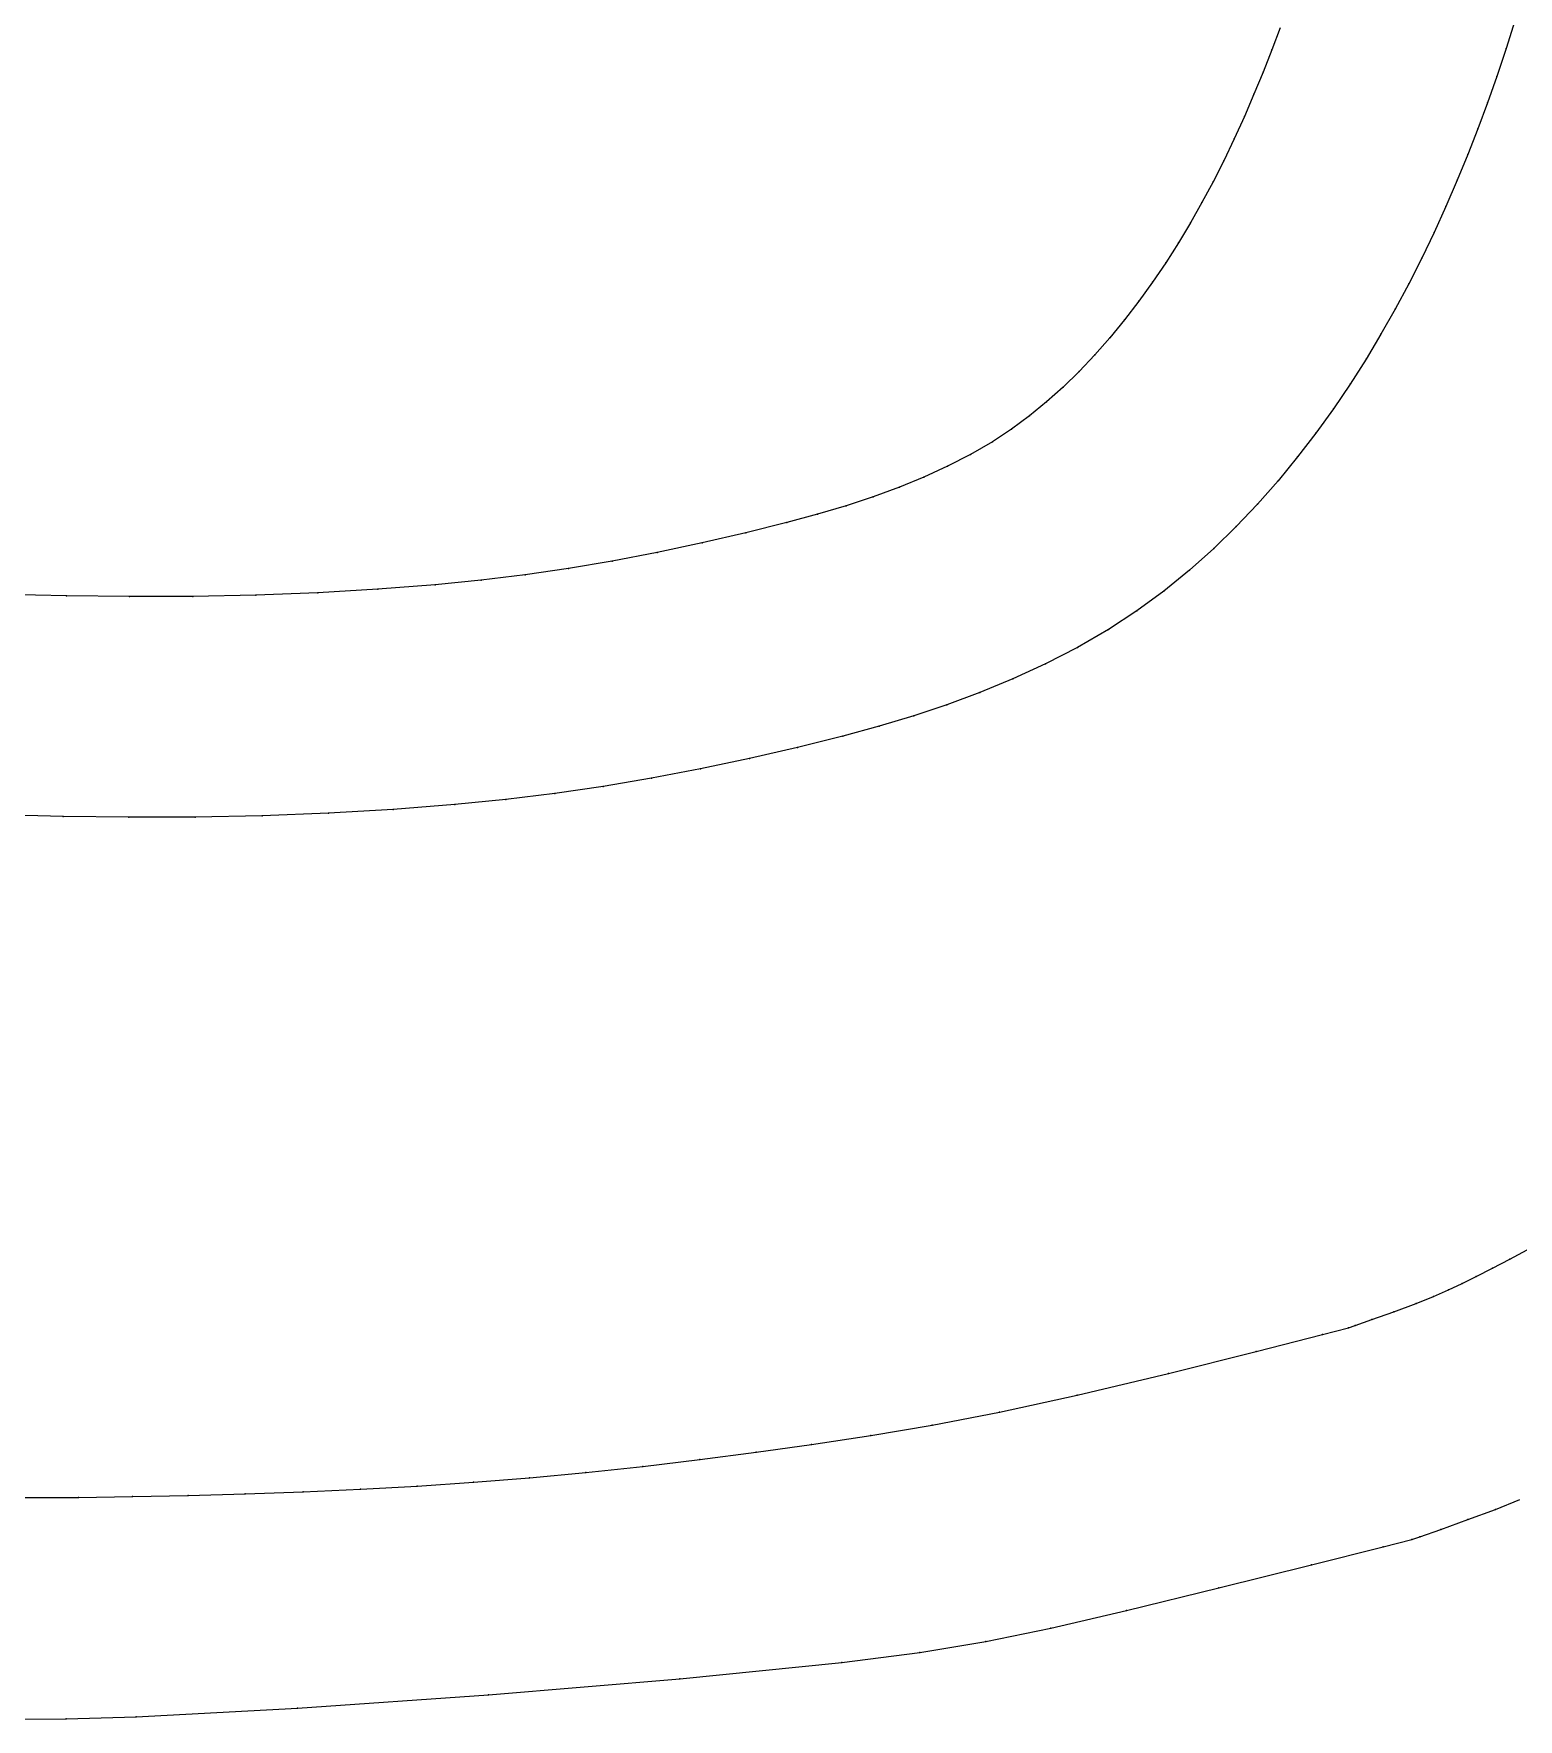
# Model space of a CAD drawing. Extents: x 50 to 2594, y 47 to 2136.
# Drawn here: x 2434.8 to 2488.6, y 1359.1 to 1420.2 of the extents above; entities that cross this region are included whole.
import ezdxf

# ---------------------------------------------------------------- set-up
doc = ezdxf.new("R2010")
doc.units = 0

# ---------------------------------------------------------------- blocks, each defined once
blk = doc.blocks.new('837.CUELLO_XS')
at = {"layer": '1'}
for points in [[(2479.948, 1420.424), (2479.648, 1419.619), (2479.334, 1418.82), (2479.002, 1418.015), (2478.653, 1417.205), (2478.286, 1416.398), (2477.906, 1415.602), (2477.518, 1414.837), (2477.117, 1414.087), (2476.698, 1413.351), (2476.262, 1412.625), (2475.805, 1411.908), (2475.327, 1411.201), (2474.829, 1410.509), (2474.311, 1409.834), (2473.781, 1409.188), (2473.232, 1408.565), (2472.666, 1407.967), (2472.081, 1407.396), (2471.486, 1406.86), (2470.866, 1406.353), (2470.214, 1405.874), (2469.524, 1405.421), (2468.73, 1404.962), (2467.895, 1404.534), (2467.03, 1404.138), (2466.148, 1403.775), (2465.195, 1403.422), (2464.214, 1403.097), (2463.181, 1402.79), (2462.072, 1402.488), (2460.584, 1402.116), (2458.999, 1401.751), (2457.367, 1401.406), (2455.74, 1401.093), (2454.154, 1400.823), (2452.583, 1400.594), (2450.984, 1400.399), (2449.315, 1400.233), (2447.245, 1400.071), (2445.064, 1399.945), (2442.814, 1399.856), (2440.536, 1399.809), (2438.234, 1399.804), (2435.956, 1399.834), (2433.71, 1399.887)], [(2433.84, 1359.112), (2435.937, 1359.124), (2438.485, 1359.2), (2444.332, 1359.514), (2451.253, 1360.003), (2458.184, 1360.584), (2464.06, 1361.174), (2466.892, 1361.533), (2469.277, 1361.926), (2471.635, 1362.414), (2474.386, 1363.061), (2477.728, 1363.88), (2481.088, 1364.716), (2483.681, 1365.366), (2484.72, 1365.627), (2485.019, 1365.731), (2485.771, 1365.995), (2486.758, 1366.349), (2487.762, 1366.722), (2488.644, 1367.073)]]:
    blk.add_lwpolyline(points, dxfattribs=at)
at = {"layer": '14'}
for points in [[(2488.524, 1420.872), (2488.145, 1419.669), (2487.809, 1418.661), (2487.47, 1417.699), (2487.121, 1416.763), (2486.757, 1415.835), (2486.369, 1414.895), (2485.961, 1413.95), (2485.532, 1413.006), (2485.083, 1412.069), (2484.612, 1411.138), (2484.12, 1410.22), (2483.604, 1409.313), (2483.064, 1408.415), (2482.486, 1407.508), (2481.88, 1406.613), (2481.245, 1405.731), (2480.581, 1404.866), (2479.874, 1404.003), (2479.134, 1403.162), (2478.358, 1402.344), (2477.545, 1401.552), (2476.662, 1400.762), (2475.733, 1400.006), (2474.756, 1399.289), (2473.728, 1398.615), (2472.607, 1397.964), (2471.444, 1397.365), (2470.258, 1396.819), (2469.066, 1396.326), (2467.874, 1395.883), (2466.666, 1395.482), (2465.415, 1395.108), (2464.096, 1394.749), (2462.449, 1394.336), (2460.715, 1393.936), (2458.939, 1393.561), (2457.165, 1393.221), (2455.409, 1392.923), (2453.66, 1392.668), (2451.88, 1392.45), (2450.029, 1392.265), (2447.792, 1392.089), (2445.452, 1391.953), (2443.047, 1391.859), (2440.619, 1391.81), (2438.212, 1391.806), (2435.838, 1391.838), (2433.518, 1391.892)], [(2434.425, 1367.146), (2436.391, 1367.155), (2438.348, 1367.182), (2440.367, 1367.224), (2442.436, 1367.282), (2444.529, 1367.358), (2446.617, 1367.452), (2448.671, 1367.567), (2450.708, 1367.704), (2452.74, 1367.867), (2454.78, 1368.058), (2456.844, 1368.28), (2458.909, 1368.526), (2460.955, 1368.793), (2462.962, 1369.073), (2465.111, 1369.396), (2467.337, 1369.772), (2469.783, 1370.245), (2472.597, 1370.858), (2475.901, 1371.645), (2479.085, 1372.439), (2481.484, 1373.054), (2482.431, 1373.3), (2482.672, 1373.384), (2483.277, 1373.597), (2484.072, 1373.883), (2484.882, 1374.186), (2485.51, 1374.437), (2486.052, 1374.673), (2486.553, 1374.907), (2487.058, 1375.158), (2487.649, 1375.459), (2488.273, 1375.787), (2488.905, 1376.13)]]:
    blk.add_lwpolyline(points, dxfattribs=at)
at = {"layer": '2'}
for p in [(2482.431, 1373.3), (2484.72, 1365.627)]:
    blk.add_point(p, dxfattribs=at)
at = {"layer": '3'}
for p in [(2479.648, 1419.619), (2488.145, 1419.669), (2479.334, 1418.82), (2487.809, 1418.661), (2479.002, 1418.015), (2487.47, 1417.699), (2478.653, 1417.205), (2478.286, 1416.398), (2487.121, 1416.763), (2486.757, 1415.835), (2477.906, 1415.602), (2477.518, 1414.837), (2486.369, 1414.895), (2477.117, 1414.087), (2485.961, 1413.95), (2476.698, 1413.351), (2476.262, 1412.625), (2485.532, 1413.006), (2485.083, 1412.069), (2475.805, 1411.908), (2475.327, 1411.201), (2484.612, 1411.138), (2474.829, 1410.509), (2484.12, 1410.22), (2474.311, 1409.834), (2473.781, 1409.188), (2483.604, 1409.313), (2473.232, 1408.565), (2483.064, 1408.415), (2472.666, 1407.967), (2472.081, 1407.396), (2482.486, 1407.508), (2471.486, 1406.86), (2481.88, 1406.613), (2470.214, 1405.874), (2470.866, 1406.353), (2469.524, 1405.421), (2481.245, 1405.731), (2468.73, 1404.962), (2480.581, 1404.866), (2467.03, 1404.138), (2467.895, 1404.534), (2479.874, 1404.003), (2465.195, 1403.422), (2466.148, 1403.775), (2463.181, 1402.79), (2464.214, 1403.097), (2479.134, 1403.162), (2462.072, 1402.488), (2478.358, 1402.344), (2458.999, 1401.751), (2460.584, 1402.116), (2455.74, 1401.093), (2457.367, 1401.406), (2477.545, 1401.552), (2450.984, 1400.399), (2452.583, 1400.594), (2454.154, 1400.823), (2476.662, 1400.762), (2435.956, 1399.834), (2438.234, 1399.804), (2440.536, 1399.809), (2442.814, 1399.856), (2445.064, 1399.945), (2447.245, 1400.071), (2449.315, 1400.233), (2475.733, 1400.006), (2474.756, 1399.289), (2473.728, 1398.615), (2472.607, 1397.964), (2471.444, 1397.365), (2470.258, 1396.819), (2469.066, 1396.326), (2466.666, 1395.482), (2467.874, 1395.883), (2465.415, 1395.108), (2462.449, 1394.336), (2464.096, 1394.749), (2460.715, 1393.936), (2457.165, 1393.221), (2458.939, 1393.561), (2451.88, 1392.45), (2453.66, 1392.668), (2455.409, 1392.923), (2435.838, 1391.838), (2438.212, 1391.806), (2440.619, 1391.81), (2443.047, 1391.859), (2445.452, 1391.953), (2447.792, 1392.089), (2450.029, 1392.265), (2487.649, 1375.459), (2488.273, 1375.787), (2486.052, 1374.673), (2486.553, 1374.907), (2487.058, 1375.158), (2484.882, 1374.186), (2485.51, 1374.437), (2483.277, 1373.597), (2484.072, 1373.883), (2481.484, 1373.054), (2482.672, 1373.384), (2479.085, 1372.439), (2475.901, 1371.645), (2472.597, 1370.858), (2469.783, 1370.245), (2465.111, 1369.396), (2467.337, 1369.772), (2460.955, 1368.793), (2462.962, 1369.073), (2454.78, 1368.058), (2456.844, 1368.28), (2458.909, 1368.526), (2444.529, 1367.358), (2446.617, 1367.452), (2448.671, 1367.567), (2450.708, 1367.704), (2452.74, 1367.867), (2436.391, 1367.155), (2438.348, 1367.182), (2440.367, 1367.224), (2442.436, 1367.282), (2486.758, 1366.349), (2487.762, 1366.722), (2485.019, 1365.731), (2485.771, 1365.995), (2483.681, 1365.366), (2481.088, 1364.716), (2477.728, 1363.88), (2474.386, 1363.061), (2469.277, 1361.926), (2471.635, 1362.414), (2466.892, 1361.533), (2464.06, 1361.174), (2458.184, 1360.584), (2444.332, 1359.514), (2451.253, 1360.003), (2435.937, 1359.124), (2438.485, 1359.2)]:
    blk.add_point(p, dxfattribs=at)
at = {"layer": '4'}
for p in [(2482.431, 1373.3, 5), (2484.72, 1365.627, 5)]:
    blk.add_point(p, dxfattribs=at)
blk = doc.blocks.new('837.CUELLO_S')
at = {"layer": '1'}
for points in [[(2479.948, 1420.424), (2479.648, 1419.619), (2479.334, 1418.82), (2479.002, 1418.015), (2478.653, 1417.205), (2478.286, 1416.398), (2477.906, 1415.602), (2477.518, 1414.837), (2477.117, 1414.087), (2476.698, 1413.351), (2476.262, 1412.625), (2475.805, 1411.908), (2475.327, 1411.201), (2474.829, 1410.509), (2474.311, 1409.834), (2473.781, 1409.188), (2473.232, 1408.565), (2472.666, 1407.967), (2472.081, 1407.396), (2471.486, 1406.86), (2470.866, 1406.353), (2470.214, 1405.874), (2469.524, 1405.421), (2468.73, 1404.962), (2467.895, 1404.534), (2467.03, 1404.138), (2466.148, 1403.775), (2465.195, 1403.422), (2464.214, 1403.097), (2463.181, 1402.79), (2462.072, 1402.488), (2460.584, 1402.116), (2458.999, 1401.751), (2457.367, 1401.406), (2455.74, 1401.093), (2454.154, 1400.823), (2452.583, 1400.594), (2450.984, 1400.399), (2449.315, 1400.233), (2447.245, 1400.071), (2445.064, 1399.945), (2442.814, 1399.856), (2440.536, 1399.809), (2438.234, 1399.804), (2435.956, 1399.834), (2433.71, 1399.887)], [(2433.84, 1359.112), (2435.937, 1359.124), (2438.485, 1359.2), (2444.332, 1359.514), (2451.253, 1360.003), (2458.184, 1360.584), (2464.06, 1361.174), (2466.892, 1361.533), (2469.277, 1361.926), (2471.635, 1362.414), (2474.386, 1363.061), (2477.728, 1363.88), (2481.088, 1364.716), (2483.681, 1365.366), (2484.72, 1365.627), (2485.019, 1365.731), (2485.771, 1365.995), (2486.758, 1366.349), (2487.762, 1366.722), (2488.644, 1367.073)]]:
    blk.add_lwpolyline(points, dxfattribs=at)
at = {"layer": '14'}
for points in [[(2488.524, 1420.872), (2488.145, 1419.669), (2487.809, 1418.661), (2487.47, 1417.699), (2487.121, 1416.763), (2486.757, 1415.835), (2486.369, 1414.895), (2485.961, 1413.95), (2485.532, 1413.006), (2485.083, 1412.069), (2484.612, 1411.138), (2484.12, 1410.22), (2483.604, 1409.313), (2483.064, 1408.415), (2482.486, 1407.508), (2481.88, 1406.613), (2481.245, 1405.731), (2480.581, 1404.866), (2479.874, 1404.003), (2479.134, 1403.162), (2478.358, 1402.344), (2477.545, 1401.552), (2476.662, 1400.762), (2475.733, 1400.006), (2474.756, 1399.289), (2473.728, 1398.615), (2472.607, 1397.964), (2471.444, 1397.365), (2470.258, 1396.819), (2469.066, 1396.326), (2467.874, 1395.883), (2466.666, 1395.482), (2465.415, 1395.108), (2464.096, 1394.749), (2462.449, 1394.336), (2460.715, 1393.936), (2458.939, 1393.561), (2457.165, 1393.221), (2455.409, 1392.923), (2453.66, 1392.668), (2451.88, 1392.45), (2450.029, 1392.265), (2447.792, 1392.089), (2445.452, 1391.953), (2443.047, 1391.859), (2440.619, 1391.81), (2438.212, 1391.806), (2435.838, 1391.838), (2433.518, 1391.892)], [(2434.425, 1367.146), (2436.391, 1367.155), (2438.348, 1367.182), (2440.367, 1367.224), (2442.436, 1367.282), (2444.529, 1367.358), (2446.617, 1367.452), (2448.671, 1367.567), (2450.708, 1367.704), (2452.74, 1367.867), (2454.78, 1368.058), (2456.844, 1368.28), (2458.909, 1368.526), (2460.955, 1368.793), (2462.962, 1369.073), (2465.111, 1369.396), (2467.337, 1369.772), (2469.783, 1370.245), (2472.597, 1370.858), (2475.901, 1371.645), (2479.085, 1372.439), (2481.484, 1373.054), (2482.431, 1373.3), (2482.672, 1373.384), (2483.277, 1373.597), (2484.072, 1373.883), (2484.882, 1374.186), (2485.51, 1374.437), (2486.052, 1374.673), (2486.553, 1374.907), (2487.058, 1375.158), (2487.649, 1375.459), (2488.273, 1375.787), (2488.905, 1376.13)]]:
    blk.add_lwpolyline(points, dxfattribs=at)
at = {"layer": '2'}
for p in [(2482.431, 1373.3), (2484.72, 1365.627)]:
    blk.add_point(p, dxfattribs=at)
at = {"layer": '3'}
for p in [(2479.648, 1419.619), (2488.145, 1419.669), (2479.334, 1418.82), (2487.809, 1418.661), (2479.002, 1418.015), (2487.47, 1417.699), (2478.653, 1417.205), (2478.286, 1416.398), (2487.121, 1416.763), (2486.757, 1415.835), (2477.906, 1415.602), (2477.518, 1414.837), (2486.369, 1414.895), (2477.117, 1414.087), (2485.961, 1413.95), (2476.698, 1413.351), (2476.262, 1412.625), (2485.532, 1413.006), (2485.083, 1412.069), (2475.805, 1411.908), (2475.327, 1411.201), (2484.612, 1411.138), (2474.829, 1410.509), (2484.12, 1410.22), (2474.311, 1409.834), (2473.781, 1409.188), (2483.604, 1409.313), (2473.232, 1408.565), (2483.064, 1408.415), (2472.666, 1407.967), (2472.081, 1407.396), (2482.486, 1407.508), (2471.486, 1406.86), (2481.88, 1406.613), (2470.214, 1405.874), (2470.866, 1406.353), (2469.524, 1405.421), (2481.245, 1405.731), (2468.73, 1404.962), (2480.581, 1404.866), (2467.03, 1404.138), (2467.895, 1404.534), (2479.874, 1404.003), (2465.195, 1403.422), (2466.148, 1403.775), (2463.181, 1402.79), (2464.214, 1403.097), (2479.134, 1403.162), (2462.072, 1402.488), (2478.358, 1402.344), (2458.999, 1401.751), (2460.584, 1402.116), (2455.74, 1401.093), (2457.367, 1401.406), (2477.545, 1401.552), (2450.984, 1400.399), (2452.583, 1400.594), (2454.154, 1400.823), (2476.662, 1400.762), (2435.956, 1399.834), (2438.234, 1399.804), (2440.536, 1399.809), (2442.814, 1399.856), (2445.064, 1399.945), (2447.245, 1400.071), (2449.315, 1400.233), (2475.733, 1400.006), (2474.756, 1399.289), (2473.728, 1398.615), (2472.607, 1397.964), (2471.444, 1397.365), (2470.258, 1396.819), (2469.066, 1396.326), (2466.666, 1395.482), (2467.874, 1395.883), (2465.415, 1395.108), (2462.449, 1394.336), (2464.096, 1394.749), (2460.715, 1393.936), (2457.165, 1393.221), (2458.939, 1393.561), (2451.88, 1392.45), (2453.66, 1392.668), (2455.409, 1392.923), (2435.838, 1391.838), (2438.212, 1391.806), (2440.619, 1391.81), (2443.047, 1391.859), (2445.452, 1391.953), (2447.792, 1392.089), (2450.029, 1392.265), (2487.649, 1375.459), (2488.273, 1375.787), (2486.052, 1374.673), (2486.553, 1374.907), (2487.058, 1375.158), (2484.882, 1374.186), (2485.51, 1374.437), (2483.277, 1373.597), (2484.072, 1373.883), (2481.484, 1373.054), (2482.672, 1373.384), (2479.085, 1372.439), (2475.901, 1371.645), (2472.597, 1370.858), (2469.783, 1370.245), (2465.111, 1369.396), (2467.337, 1369.772), (2460.955, 1368.793), (2462.962, 1369.073), (2454.78, 1368.058), (2456.844, 1368.28), (2458.909, 1368.526), (2444.529, 1367.358), (2446.617, 1367.452), (2448.671, 1367.567), (2450.708, 1367.704), (2452.74, 1367.867), (2436.391, 1367.155), (2438.348, 1367.182), (2440.367, 1367.224), (2442.436, 1367.282), (2486.758, 1366.349), (2487.762, 1366.722), (2485.019, 1365.731), (2485.771, 1365.995), (2483.681, 1365.366), (2481.088, 1364.716), (2477.728, 1363.88), (2474.386, 1363.061), (2469.277, 1361.926), (2471.635, 1362.414), (2466.892, 1361.533), (2464.06, 1361.174), (2458.184, 1360.584), (2444.332, 1359.514), (2451.253, 1360.003), (2435.937, 1359.124), (2438.485, 1359.2)]:
    blk.add_point(p, dxfattribs=at)
at = {"layer": '4'}
for p in [(2482.431, 1373.3, 5), (2484.72, 1365.627, 5)]:
    blk.add_point(p, dxfattribs=at)
blk = doc.blocks.new('837.CUELLO_M')
at = {"layer": '1'}
for points in [[(2479.948, 1420.424), (2479.648, 1419.619), (2479.334, 1418.82), (2479.002, 1418.015), (2478.653, 1417.205), (2478.286, 1416.398), (2477.906, 1415.602), (2477.518, 1414.837), (2477.117, 1414.087), (2476.698, 1413.351), (2476.262, 1412.625), (2475.805, 1411.908), (2475.327, 1411.201), (2474.829, 1410.509), (2474.311, 1409.834), (2473.781, 1409.188), (2473.232, 1408.565), (2472.666, 1407.967), (2472.081, 1407.396), (2471.486, 1406.86), (2470.866, 1406.353), (2470.214, 1405.874), (2469.524, 1405.421), (2468.73, 1404.962), (2467.895, 1404.534), (2467.03, 1404.138), (2466.148, 1403.775), (2465.195, 1403.422), (2464.214, 1403.097), (2463.181, 1402.79), (2462.072, 1402.488), (2460.584, 1402.116), (2458.999, 1401.751), (2457.367, 1401.406), (2455.74, 1401.093), (2454.154, 1400.823), (2452.583, 1400.594), (2450.984, 1400.399), (2449.315, 1400.233), (2447.245, 1400.071), (2445.064, 1399.945), (2442.814, 1399.856), (2440.536, 1399.809), (2438.234, 1399.804), (2435.956, 1399.834), (2433.71, 1399.887)], [(2433.84, 1359.112), (2435.937, 1359.124), (2438.485, 1359.2), (2444.332, 1359.514), (2451.253, 1360.003), (2458.184, 1360.584), (2464.06, 1361.174), (2466.892, 1361.533), (2469.277, 1361.926), (2471.635, 1362.414), (2474.386, 1363.061), (2477.728, 1363.88), (2481.088, 1364.716), (2483.681, 1365.366), (2484.72, 1365.627), (2485.019, 1365.731), (2485.771, 1365.995), (2486.758, 1366.349), (2487.762, 1366.722), (2488.644, 1367.073)]]:
    blk.add_lwpolyline(points, dxfattribs=at)
at = {"layer": '14'}
for points in [[(2488.524, 1420.872), (2488.145, 1419.669), (2487.809, 1418.661), (2487.47, 1417.699), (2487.121, 1416.763), (2486.757, 1415.835), (2486.369, 1414.895), (2485.961, 1413.95), (2485.532, 1413.006), (2485.083, 1412.069), (2484.612, 1411.138), (2484.12, 1410.22), (2483.604, 1409.313), (2483.064, 1408.415), (2482.486, 1407.508), (2481.88, 1406.613), (2481.245, 1405.731), (2480.581, 1404.866), (2479.874, 1404.003), (2479.134, 1403.162), (2478.358, 1402.344), (2477.545, 1401.552), (2476.662, 1400.762), (2475.733, 1400.006), (2474.756, 1399.289), (2473.728, 1398.615), (2472.607, 1397.964), (2471.444, 1397.365), (2470.258, 1396.819), (2469.066, 1396.326), (2467.874, 1395.883), (2466.666, 1395.482), (2465.415, 1395.108), (2464.096, 1394.749), (2462.449, 1394.336), (2460.715, 1393.936), (2458.939, 1393.561), (2457.165, 1393.221), (2455.409, 1392.923), (2453.66, 1392.668), (2451.88, 1392.45), (2450.029, 1392.265), (2447.792, 1392.089), (2445.452, 1391.953), (2443.047, 1391.859), (2440.619, 1391.81), (2438.212, 1391.806), (2435.838, 1391.838), (2433.518, 1391.892)], [(2434.425, 1367.146), (2436.391, 1367.155), (2438.348, 1367.182), (2440.367, 1367.224), (2442.436, 1367.282), (2444.529, 1367.358), (2446.617, 1367.452), (2448.671, 1367.567), (2450.708, 1367.704), (2452.74, 1367.867), (2454.78, 1368.058), (2456.844, 1368.28), (2458.909, 1368.526), (2460.955, 1368.793), (2462.962, 1369.073), (2465.111, 1369.396), (2467.337, 1369.772), (2469.783, 1370.245), (2472.597, 1370.858), (2475.901, 1371.645), (2479.085, 1372.439), (2481.484, 1373.054), (2482.431, 1373.3), (2482.672, 1373.384), (2483.277, 1373.597), (2484.072, 1373.883), (2484.882, 1374.186), (2485.51, 1374.437), (2486.052, 1374.673), (2486.553, 1374.907), (2487.058, 1375.158), (2487.649, 1375.459), (2488.273, 1375.787), (2488.905, 1376.13)]]:
    blk.add_lwpolyline(points, dxfattribs=at)
at = {"layer": '2'}
for p in [(2482.431, 1373.3), (2484.72, 1365.627)]:
    blk.add_point(p, dxfattribs=at)
at = {"layer": '3'}
for p in [(2479.648, 1419.619), (2488.145, 1419.669), (2479.334, 1418.82), (2487.809, 1418.661), (2479.002, 1418.015), (2487.47, 1417.699), (2478.653, 1417.205), (2478.286, 1416.398), (2487.121, 1416.763), (2486.757, 1415.835), (2477.906, 1415.602), (2477.518, 1414.837), (2486.369, 1414.895), (2477.117, 1414.087), (2485.961, 1413.95), (2476.698, 1413.351), (2476.262, 1412.625), (2485.532, 1413.006), (2485.083, 1412.069), (2475.805, 1411.908), (2475.327, 1411.201), (2484.612, 1411.138), (2474.829, 1410.509), (2484.12, 1410.22), (2474.311, 1409.834), (2473.781, 1409.188), (2483.604, 1409.313), (2473.232, 1408.565), (2483.064, 1408.415), (2472.666, 1407.967), (2472.081, 1407.396), (2482.486, 1407.508), (2471.486, 1406.86), (2481.88, 1406.613), (2470.214, 1405.874), (2470.866, 1406.353), (2469.524, 1405.421), (2481.245, 1405.731), (2468.73, 1404.962), (2480.581, 1404.866), (2467.03, 1404.138), (2467.895, 1404.534), (2479.874, 1404.003), (2465.195, 1403.422), (2466.148, 1403.775), (2463.181, 1402.79), (2464.214, 1403.097), (2479.134, 1403.162), (2462.072, 1402.488), (2478.358, 1402.344), (2458.999, 1401.751), (2460.584, 1402.116), (2455.74, 1401.093), (2457.367, 1401.406), (2477.545, 1401.552), (2450.984, 1400.399), (2452.583, 1400.594), (2454.154, 1400.823), (2476.662, 1400.762), (2435.956, 1399.834), (2438.234, 1399.804), (2440.536, 1399.809), (2442.814, 1399.856), (2445.064, 1399.945), (2447.245, 1400.071), (2449.315, 1400.233), (2475.733, 1400.006), (2474.756, 1399.289), (2473.728, 1398.615), (2472.607, 1397.964), (2471.444, 1397.365), (2470.258, 1396.819), (2469.066, 1396.326), (2466.666, 1395.482), (2467.874, 1395.883), (2465.415, 1395.108), (2462.449, 1394.336), (2464.096, 1394.749), (2460.715, 1393.936), (2457.165, 1393.221), (2458.939, 1393.561), (2451.88, 1392.45), (2453.66, 1392.668), (2455.409, 1392.923), (2435.838, 1391.838), (2438.212, 1391.806), (2440.619, 1391.81), (2443.047, 1391.859), (2445.452, 1391.953), (2447.792, 1392.089), (2450.029, 1392.265), (2487.649, 1375.459), (2488.273, 1375.787), (2486.052, 1374.673), (2486.553, 1374.907), (2487.058, 1375.158), (2484.882, 1374.186), (2485.51, 1374.437), (2483.277, 1373.597), (2484.072, 1373.883), (2481.484, 1373.054), (2482.672, 1373.384), (2479.085, 1372.439), (2475.901, 1371.645), (2472.597, 1370.858), (2469.783, 1370.245), (2465.111, 1369.396), (2467.337, 1369.772), (2460.955, 1368.793), (2462.962, 1369.073), (2454.78, 1368.058), (2456.844, 1368.28), (2458.909, 1368.526), (2444.529, 1367.358), (2446.617, 1367.452), (2448.671, 1367.567), (2450.708, 1367.704), (2452.74, 1367.867), (2436.391, 1367.155), (2438.348, 1367.182), (2440.367, 1367.224), (2442.436, 1367.282), (2486.758, 1366.349), (2487.762, 1366.722), (2485.019, 1365.731), (2485.771, 1365.995), (2483.681, 1365.366), (2481.088, 1364.716), (2477.728, 1363.88), (2474.386, 1363.061), (2469.277, 1361.926), (2471.635, 1362.414), (2466.892, 1361.533), (2464.06, 1361.174), (2458.184, 1360.584), (2444.332, 1359.514), (2451.253, 1360.003), (2435.937, 1359.124), (2438.485, 1359.2)]:
    blk.add_point(p, dxfattribs=at)
at = {"layer": '4'}
for p in [(2482.431, 1373.3, 5), (2484.72, 1365.627, 5)]:
    blk.add_point(p, dxfattribs=at)
blk = doc.blocks.new('837.CUELLO_L')
at = {"layer": '1'}
for points in [[(2479.948, 1420.424), (2479.648, 1419.619), (2479.334, 1418.82), (2479.002, 1418.015), (2478.653, 1417.205), (2478.286, 1416.398), (2477.906, 1415.602), (2477.518, 1414.837), (2477.117, 1414.087), (2476.698, 1413.351), (2476.262, 1412.625), (2475.805, 1411.908), (2475.327, 1411.201), (2474.829, 1410.509), (2474.311, 1409.834), (2473.781, 1409.188), (2473.232, 1408.565), (2472.666, 1407.967), (2472.081, 1407.396), (2471.486, 1406.86), (2470.866, 1406.353), (2470.214, 1405.874), (2469.524, 1405.421), (2468.73, 1404.962), (2467.895, 1404.534), (2467.03, 1404.138), (2466.148, 1403.775), (2465.195, 1403.422), (2464.214, 1403.097), (2463.181, 1402.79), (2462.072, 1402.488), (2460.584, 1402.116), (2458.999, 1401.751), (2457.367, 1401.406), (2455.74, 1401.093), (2454.154, 1400.823), (2452.583, 1400.594), (2450.984, 1400.399), (2449.315, 1400.233), (2447.245, 1400.071), (2445.064, 1399.945), (2442.814, 1399.856), (2440.536, 1399.809), (2438.234, 1399.804), (2435.956, 1399.834), (2433.71, 1399.887)], [(2433.84, 1359.112), (2435.937, 1359.124), (2438.485, 1359.2), (2444.332, 1359.514), (2451.253, 1360.003), (2458.184, 1360.584), (2464.06, 1361.174), (2466.892, 1361.533), (2469.277, 1361.926), (2471.635, 1362.414), (2474.386, 1363.061), (2477.728, 1363.88), (2481.088, 1364.716), (2483.681, 1365.366), (2484.72, 1365.627), (2485.019, 1365.731), (2485.771, 1365.995), (2486.758, 1366.349), (2487.762, 1366.722), (2488.644, 1367.073)]]:
    blk.add_lwpolyline(points, dxfattribs=at)
at = {"layer": '14'}
for points in [[(2488.524, 1420.872), (2488.145, 1419.669), (2487.809, 1418.661), (2487.47, 1417.699), (2487.121, 1416.763), (2486.757, 1415.835), (2486.369, 1414.895), (2485.961, 1413.95), (2485.532, 1413.006), (2485.083, 1412.069), (2484.612, 1411.138), (2484.12, 1410.22), (2483.604, 1409.313), (2483.064, 1408.415), (2482.486, 1407.508), (2481.88, 1406.613), (2481.245, 1405.731), (2480.581, 1404.866), (2479.874, 1404.003), (2479.134, 1403.162), (2478.358, 1402.344), (2477.545, 1401.552), (2476.662, 1400.762), (2475.733, 1400.006), (2474.756, 1399.289), (2473.728, 1398.615), (2472.607, 1397.964), (2471.444, 1397.365), (2470.258, 1396.819), (2469.066, 1396.326), (2467.874, 1395.883), (2466.666, 1395.482), (2465.415, 1395.108), (2464.096, 1394.749), (2462.449, 1394.336), (2460.715, 1393.936), (2458.939, 1393.561), (2457.165, 1393.221), (2455.409, 1392.923), (2453.66, 1392.668), (2451.88, 1392.45), (2450.029, 1392.265), (2447.792, 1392.089), (2445.452, 1391.953), (2443.047, 1391.859), (2440.619, 1391.81), (2438.212, 1391.806), (2435.838, 1391.838), (2433.518, 1391.892)], [(2434.425, 1367.146), (2436.391, 1367.155), (2438.348, 1367.182), (2440.367, 1367.224), (2442.436, 1367.282), (2444.529, 1367.358), (2446.617, 1367.452), (2448.671, 1367.567), (2450.708, 1367.704), (2452.74, 1367.867), (2454.78, 1368.058), (2456.844, 1368.28), (2458.909, 1368.526), (2460.955, 1368.793), (2462.962, 1369.073), (2465.111, 1369.396), (2467.337, 1369.772), (2469.783, 1370.245), (2472.597, 1370.858), (2475.901, 1371.645), (2479.085, 1372.439), (2481.484, 1373.054), (2482.431, 1373.3), (2482.672, 1373.384), (2483.277, 1373.597), (2484.072, 1373.883), (2484.882, 1374.186), (2485.51, 1374.437), (2486.052, 1374.673), (2486.553, 1374.907), (2487.058, 1375.158), (2487.649, 1375.459), (2488.273, 1375.787), (2488.905, 1376.13)]]:
    blk.add_lwpolyline(points, dxfattribs=at)
at = {"layer": '2'}
for p in [(2482.431, 1373.3), (2484.72, 1365.627)]:
    blk.add_point(p, dxfattribs=at)
at = {"layer": '3'}
for p in [(2479.648, 1419.619), (2488.145, 1419.669), (2479.334, 1418.82), (2487.809, 1418.661), (2479.002, 1418.015), (2487.47, 1417.699), (2478.653, 1417.205), (2478.286, 1416.398), (2487.121, 1416.763), (2486.757, 1415.835), (2477.906, 1415.602), (2477.518, 1414.837), (2486.369, 1414.895), (2477.117, 1414.087), (2485.961, 1413.95), (2476.698, 1413.351), (2476.262, 1412.625), (2485.532, 1413.006), (2485.083, 1412.069), (2475.805, 1411.908), (2475.327, 1411.201), (2484.612, 1411.138), (2474.829, 1410.509), (2484.12, 1410.22), (2474.311, 1409.834), (2473.781, 1409.188), (2483.604, 1409.313), (2473.232, 1408.565), (2483.064, 1408.415), (2472.666, 1407.967), (2472.081, 1407.396), (2482.486, 1407.508), (2471.486, 1406.86), (2481.88, 1406.613), (2470.214, 1405.874), (2470.866, 1406.353), (2469.524, 1405.421), (2481.245, 1405.731), (2468.73, 1404.962), (2480.581, 1404.866), (2467.03, 1404.138), (2467.895, 1404.534), (2479.874, 1404.003), (2465.195, 1403.422), (2466.148, 1403.775), (2463.181, 1402.79), (2464.214, 1403.097), (2479.134, 1403.162), (2462.072, 1402.488), (2478.358, 1402.344), (2458.999, 1401.751), (2460.584, 1402.116), (2455.74, 1401.093), (2457.367, 1401.406), (2477.545, 1401.552), (2450.984, 1400.399), (2452.583, 1400.594), (2454.154, 1400.823), (2476.662, 1400.762), (2435.956, 1399.834), (2438.234, 1399.804), (2440.536, 1399.809), (2442.814, 1399.856), (2445.064, 1399.945), (2447.245, 1400.071), (2449.315, 1400.233), (2475.733, 1400.006), (2474.756, 1399.289), (2473.728, 1398.615), (2472.607, 1397.964), (2471.444, 1397.365), (2470.258, 1396.819), (2469.066, 1396.326), (2466.666, 1395.482), (2467.874, 1395.883), (2465.415, 1395.108), (2462.449, 1394.336), (2464.096, 1394.749), (2460.715, 1393.936), (2457.165, 1393.221), (2458.939, 1393.561), (2451.88, 1392.45), (2453.66, 1392.668), (2455.409, 1392.923), (2435.838, 1391.838), (2438.212, 1391.806), (2440.619, 1391.81), (2443.047, 1391.859), (2445.452, 1391.953), (2447.792, 1392.089), (2450.029, 1392.265), (2487.649, 1375.459), (2488.273, 1375.787), (2486.052, 1374.673), (2486.553, 1374.907), (2487.058, 1375.158), (2484.882, 1374.186), (2485.51, 1374.437), (2483.277, 1373.597), (2484.072, 1373.883), (2481.484, 1373.054), (2482.672, 1373.384), (2479.085, 1372.439), (2475.901, 1371.645), (2472.597, 1370.858), (2469.783, 1370.245), (2465.111, 1369.396), (2467.337, 1369.772), (2460.955, 1368.793), (2462.962, 1369.073), (2454.78, 1368.058), (2456.844, 1368.28), (2458.909, 1368.526), (2444.529, 1367.358), (2446.617, 1367.452), (2448.671, 1367.567), (2450.708, 1367.704), (2452.74, 1367.867), (2436.391, 1367.155), (2438.348, 1367.182), (2440.367, 1367.224), (2442.436, 1367.282), (2486.758, 1366.349), (2487.762, 1366.722), (2485.019, 1365.731), (2485.771, 1365.995), (2483.681, 1365.366), (2481.088, 1364.716), (2477.728, 1363.88), (2474.386, 1363.061), (2469.277, 1361.926), (2471.635, 1362.414), (2466.892, 1361.533), (2464.06, 1361.174), (2458.184, 1360.584), (2444.332, 1359.514), (2451.253, 1360.003), (2435.937, 1359.124), (2438.485, 1359.2)]:
    blk.add_point(p, dxfattribs=at)
at = {"layer": '4'}
for p in [(2482.431, 1373.3, 5), (2484.72, 1365.627, 5)]:
    blk.add_point(p, dxfattribs=at)
blk = doc.blocks.new('837.CUELLO_XL')
at = {"layer": '1'}
for points in [[(2479.948, 1420.424), (2479.648, 1419.619), (2479.334, 1418.82), (2479.002, 1418.015), (2478.653, 1417.205), (2478.286, 1416.398), (2477.906, 1415.602), (2477.518, 1414.837), (2477.117, 1414.087), (2476.698, 1413.351), (2476.262, 1412.625), (2475.805, 1411.908), (2475.327, 1411.201), (2474.829, 1410.509), (2474.311, 1409.834), (2473.781, 1409.188), (2473.232, 1408.565), (2472.666, 1407.967), (2472.081, 1407.396), (2471.486, 1406.86), (2470.866, 1406.353), (2470.214, 1405.874), (2469.524, 1405.421), (2468.73, 1404.962), (2467.895, 1404.534), (2467.03, 1404.138), (2466.148, 1403.775), (2465.195, 1403.422), (2464.214, 1403.097), (2463.181, 1402.79), (2462.072, 1402.488), (2460.584, 1402.116), (2458.999, 1401.751), (2457.367, 1401.406), (2455.74, 1401.093), (2454.154, 1400.823), (2452.583, 1400.594), (2450.984, 1400.399), (2449.315, 1400.233), (2447.245, 1400.071), (2445.064, 1399.945), (2442.814, 1399.856), (2440.536, 1399.809), (2438.234, 1399.804), (2435.956, 1399.834), (2433.71, 1399.887)], [(2433.84, 1359.112), (2435.937, 1359.124), (2438.485, 1359.2), (2444.332, 1359.514), (2451.253, 1360.003), (2458.184, 1360.584), (2464.06, 1361.174), (2466.892, 1361.533), (2469.277, 1361.926), (2471.635, 1362.414), (2474.386, 1363.061), (2477.728, 1363.88), (2481.088, 1364.716), (2483.681, 1365.366), (2484.72, 1365.627), (2485.019, 1365.731), (2485.771, 1365.995), (2486.758, 1366.349), (2487.762, 1366.722), (2488.644, 1367.073)]]:
    blk.add_lwpolyline(points, dxfattribs=at)
at = {"layer": '14'}
for points in [[(2488.524, 1420.872), (2488.145, 1419.669), (2487.809, 1418.661), (2487.47, 1417.699), (2487.121, 1416.763), (2486.757, 1415.835), (2486.369, 1414.895), (2485.961, 1413.95), (2485.532, 1413.006), (2485.083, 1412.069), (2484.612, 1411.138), (2484.12, 1410.22), (2483.604, 1409.313), (2483.064, 1408.415), (2482.486, 1407.508), (2481.88, 1406.613), (2481.245, 1405.731), (2480.581, 1404.866), (2479.874, 1404.003), (2479.134, 1403.162), (2478.358, 1402.344), (2477.545, 1401.552), (2476.662, 1400.762), (2475.733, 1400.006), (2474.756, 1399.289), (2473.728, 1398.615), (2472.607, 1397.964), (2471.444, 1397.365), (2470.258, 1396.819), (2469.066, 1396.326), (2467.874, 1395.883), (2466.666, 1395.482), (2465.415, 1395.108), (2464.096, 1394.749), (2462.449, 1394.336), (2460.715, 1393.936), (2458.939, 1393.561), (2457.165, 1393.221), (2455.409, 1392.923), (2453.66, 1392.668), (2451.88, 1392.45), (2450.029, 1392.265), (2447.792, 1392.089), (2445.452, 1391.953), (2443.047, 1391.859), (2440.619, 1391.81), (2438.212, 1391.806), (2435.838, 1391.838), (2433.518, 1391.892)], [(2434.425, 1367.146), (2436.391, 1367.155), (2438.348, 1367.182), (2440.367, 1367.224), (2442.436, 1367.282), (2444.529, 1367.358), (2446.617, 1367.452), (2448.671, 1367.567), (2450.708, 1367.704), (2452.74, 1367.867), (2454.78, 1368.058), (2456.844, 1368.28), (2458.909, 1368.526), (2460.955, 1368.793), (2462.962, 1369.073), (2465.111, 1369.396), (2467.337, 1369.772), (2469.783, 1370.245), (2472.597, 1370.858), (2475.901, 1371.645), (2479.085, 1372.439), (2481.484, 1373.054), (2482.431, 1373.3), (2482.672, 1373.384), (2483.277, 1373.597), (2484.072, 1373.883), (2484.882, 1374.186), (2485.51, 1374.437), (2486.052, 1374.673), (2486.553, 1374.907), (2487.058, 1375.158), (2487.649, 1375.459), (2488.273, 1375.787), (2488.905, 1376.13)]]:
    blk.add_lwpolyline(points, dxfattribs=at)
at = {"layer": '2'}
for p in [(2482.431, 1373.3), (2484.72, 1365.627)]:
    blk.add_point(p, dxfattribs=at)
at = {"layer": '3'}
for p in [(2479.648, 1419.619), (2488.145, 1419.669), (2479.334, 1418.82), (2487.809, 1418.661), (2479.002, 1418.015), (2487.47, 1417.699), (2478.653, 1417.205), (2478.286, 1416.398), (2487.121, 1416.763), (2486.757, 1415.835), (2477.906, 1415.602), (2477.518, 1414.837), (2486.369, 1414.895), (2477.117, 1414.087), (2485.961, 1413.95), (2476.698, 1413.351), (2476.262, 1412.625), (2485.532, 1413.006), (2485.083, 1412.069), (2475.805, 1411.908), (2475.327, 1411.201), (2484.612, 1411.138), (2474.829, 1410.509), (2484.12, 1410.22), (2474.311, 1409.834), (2473.781, 1409.188), (2483.604, 1409.313), (2473.232, 1408.565), (2483.064, 1408.415), (2472.666, 1407.967), (2472.081, 1407.396), (2482.486, 1407.508), (2471.486, 1406.86), (2481.88, 1406.613), (2470.214, 1405.874), (2470.866, 1406.353), (2469.524, 1405.421), (2481.245, 1405.731), (2468.73, 1404.962), (2480.581, 1404.866), (2467.03, 1404.138), (2467.895, 1404.534), (2479.874, 1404.003), (2465.195, 1403.422), (2466.148, 1403.775), (2463.181, 1402.79), (2464.214, 1403.097), (2479.134, 1403.162), (2462.072, 1402.488), (2478.358, 1402.344), (2458.999, 1401.751), (2460.584, 1402.116), (2455.74, 1401.093), (2457.367, 1401.406), (2477.545, 1401.552), (2450.984, 1400.399), (2452.583, 1400.594), (2454.154, 1400.823), (2476.662, 1400.762), (2435.956, 1399.834), (2438.234, 1399.804), (2440.536, 1399.809), (2442.814, 1399.856), (2445.064, 1399.945), (2447.245, 1400.071), (2449.315, 1400.233), (2475.733, 1400.006), (2474.756, 1399.289), (2473.728, 1398.615), (2472.607, 1397.964), (2471.444, 1397.365), (2470.258, 1396.819), (2469.066, 1396.326), (2466.666, 1395.482), (2467.874, 1395.883), (2465.415, 1395.108), (2462.449, 1394.336), (2464.096, 1394.749), (2460.715, 1393.936), (2457.165, 1393.221), (2458.939, 1393.561), (2451.88, 1392.45), (2453.66, 1392.668), (2455.409, 1392.923), (2435.838, 1391.838), (2438.212, 1391.806), (2440.619, 1391.81), (2443.047, 1391.859), (2445.452, 1391.953), (2447.792, 1392.089), (2450.029, 1392.265), (2487.649, 1375.459), (2488.273, 1375.787), (2486.052, 1374.673), (2486.553, 1374.907), (2487.058, 1375.158), (2484.882, 1374.186), (2485.51, 1374.437), (2483.277, 1373.597), (2484.072, 1373.883), (2481.484, 1373.054), (2482.672, 1373.384), (2479.085, 1372.439), (2475.901, 1371.645), (2472.597, 1370.858), (2469.783, 1370.245), (2465.111, 1369.396), (2467.337, 1369.772), (2460.955, 1368.793), (2462.962, 1369.073), (2454.78, 1368.058), (2456.844, 1368.28), (2458.909, 1368.526), (2444.529, 1367.358), (2446.617, 1367.452), (2448.671, 1367.567), (2450.708, 1367.704), (2452.74, 1367.867), (2436.391, 1367.155), (2438.348, 1367.182), (2440.367, 1367.224), (2442.436, 1367.282), (2486.758, 1366.349), (2487.762, 1366.722), (2485.019, 1365.731), (2485.771, 1365.995), (2483.681, 1365.366), (2481.088, 1364.716), (2477.728, 1363.88), (2474.386, 1363.061), (2469.277, 1361.926), (2471.635, 1362.414), (2466.892, 1361.533), (2464.06, 1361.174), (2458.184, 1360.584), (2444.332, 1359.514), (2451.253, 1360.003), (2435.937, 1359.124), (2438.485, 1359.2)]:
    blk.add_point(p, dxfattribs=at)
at = {"layer": '4'}
for p in [(2482.431, 1373.3, 5), (2484.72, 1365.627, 5)]:
    blk.add_point(p, dxfattribs=at)

msp = doc.modelspace()

# ---------------------------------------------------------------- block references
at = {"layer": '1'}
for name in ['837.CUELLO_XS', '837.CUELLO_S', '837.CUELLO_M', '837.CUELLO_L', '837.CUELLO_XL']:
    msp.add_blockref(name, (0, 0), dxfattribs=at)

doc.saveas('drawing.dxf')
